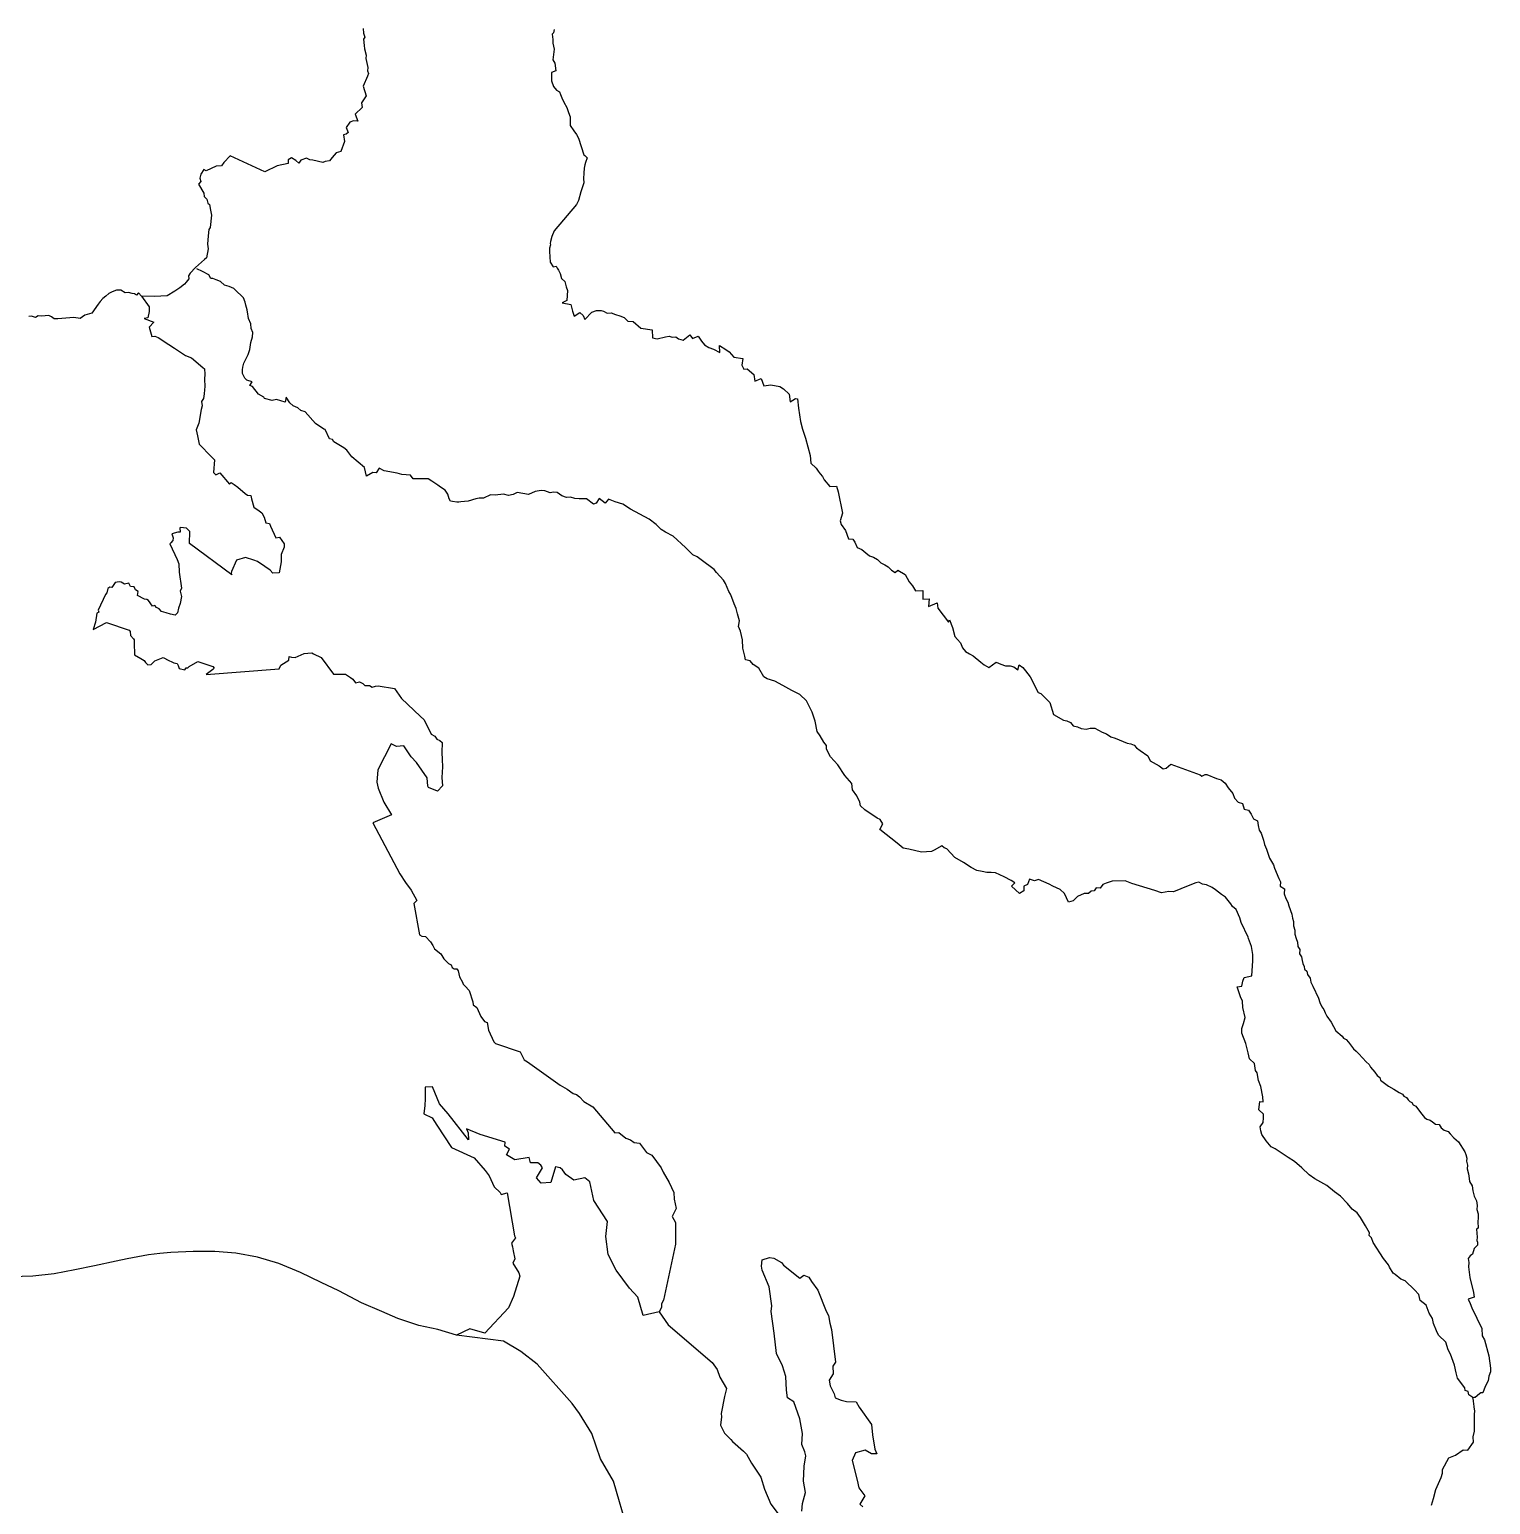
# Model space of a CAD drawing. Header units: inches. Extents: x 11269096 to 11303252, y 3653903 to 3686752.
# Drawn here: x 11273396 to 11274354, y 3677823 to 3678789 of the extents above; entities that cross this region are included whole.
import ezdxf

# ---------------------------------------------------------------- set-up
doc = ezdxf.new("R2010")
doc.units = ezdxf.units.IN
doc.header["$MEASUREMENT"] = 0
doc.layers.add('Trail', color=202, linetype='Continuous')

msp = doc.modelspace()

# ---------------------------------------------------------------- linework, layer by layer
at = {"layer": 'Trail'}
for points in [[(11273615.05, 3678789.94), (11273615.3, 3678787), (11273616.05, 3678784.41), (11273615.32, 3678782.98), (11273615.66, 3678778.97), (11273615.85, 3678776.79), (11273617.05, 3678772.53), (11273616.78, 3678770.42), (11273618.03, 3678764.47), (11273617.96, 3678762.29), (11273618.59, 3678760.61), (11273617.95, 3678758.9), (11273614.93, 3678752.19), (11273616.9, 3678745.95), (11273613.88, 3678741.43), (11273614.32, 3678738.2), (11273609.87, 3678734.02), (11273611.62, 3678729.41), (11273608.79, 3678729.64), (11273606.27, 3678728.62), (11273603.99, 3678725.22), (11273605.17, 3678721.89), (11273603.99, 3678720.87), (11273602.05, 3678720.29), (11273602.72, 3678716.02), (11273600.3, 3678709.42), (11273597.45, 3678708.49), (11273594.71, 3678705.44), (11273593.06, 3678703.42), (11273590.15, 3678702.85), (11273588.66, 3678702.26), (11273582.05, 3678703.78), (11273580.2, 3678704), (11273577.98, 3678705.16), (11273574.12, 3678703.76), (11273572.88, 3678701.87), (11273570.84, 3678703.55), (11273568.07, 3678705.3), (11273565.93, 3678703.93), (11273565.81, 3678701.62), (11273558.59, 3678700), (11273550.56, 3678696.18), (11273527.85, 3678706.66), (11273523.66, 3678702.29), (11273522.32, 3678700.07), (11273518.72, 3678699.82), (11273512.23, 3678696.84), (11273510.68, 3678697.71), (11273508.63, 3678694.52), (11273508.03, 3678692.02), (11273508.77, 3678689.73), (11273507.09, 3678687.97), (11273510.6, 3678682.14), (11273510.86, 3678680.02), (11273512.62, 3678678.14), (11273513.25, 3678675.6), (11273514.3, 3678674.76), (11273515.07, 3678671.12), (11273515.61, 3678667.81), (11273514.7, 3678659.59), (11273513.83, 3678658.47), (11273513.48, 3678654.31), (11273512.99, 3678648.84), (11273513.43, 3678645.68), (11273512.37, 3678639.75), (11273511.1, 3678638.65), (11273505.22, 3678633.44), (11273501.69, 3678629.69), (11273500.7, 3678628.08), (11273500.76, 3678626.11), (11273499.16, 3678623.94), (11273498.06, 3678622.56), (11273494.89, 3678620.23), (11273491.67, 3678617.91), (11273486.66, 3678614.87), (11273478.42, 3678614.57), (11273469.88, 3678614.63)], [(11273740.15, 3678789.4), (11273739.62, 3678787.21), (11273738.81, 3678786.27), (11273739.24, 3678782.81), (11273739.39, 3678780.34), (11273740.08, 3678776.43), (11273739.32, 3678769.62), (11273740.57, 3678767.41), (11273741.27, 3678762.33), (11273738.49, 3678761.27), (11273738.49, 3678755.76), (11273739.75, 3678751.95), (11273741.63, 3678749.61), (11273743.65, 3678748.66), (11273744.39, 3678746.71), (11273745.16, 3678744.53), (11273746.49, 3678741.7), (11273748.43, 3678738.37), (11273749.58, 3678735.03), (11273750.69, 3678732.2), (11273750.68, 3678726.4), (11273752.95, 3678722.95), (11273754.78, 3678720.61), (11273756.06, 3678718.23), (11273759.6, 3678707.37), (11273760.17, 3678706.86), (11273761.87, 3678705.33), (11273760.64, 3678702.29), (11273760.21, 3678700.71), (11273759.72, 3678698.63), (11273759.51, 3678695.35), (11273759.35, 3678691.77), (11273759.55, 3678688.93), (11273757.71, 3678683.15), (11273756.14, 3678677.47), (11273754.79, 3678674.85), (11273740.18, 3678657.39), (11273738.7, 3678653.81), (11273737.8, 3678650.44), (11273737.45, 3678649.24), (11273737.8, 3678648.29), (11273737.11, 3678646.04), (11273737.05, 3678643.92), (11273737.53, 3678636.95), (11273739.49, 3678633.99), (11273741.37, 3678634.3), (11273742.15, 3678633.11), (11273743.04, 3678631.62), (11273744.11, 3678629.64), (11273745.03, 3678626.34), (11273747.21, 3678624.36), (11273748.07, 3678620.89), (11273748.97, 3678618.33), (11273748.44, 3678611.88), (11273745.51, 3678610.3), (11273751.15, 3678609.32), (11273752.26, 3678604.97), (11273753.2, 3678601.53), (11273757.04, 3678603.95), (11273759.27, 3678602.02), (11273760.26, 3678599.36), (11273764.77, 3678604.25), (11273767.89, 3678605.31), (11273770.95, 3678605.19), (11273772.41, 3678604.83), (11273774.95, 3678603.59), (11273777.54, 3678603.73), (11273780.33, 3678602.57), (11273783.16, 3678601.72), (11273785.99, 3678600.73), (11273788.52, 3678598.31), (11273792.01, 3678598.09), (11273796.94, 3678593.65), (11273804.37, 3678592.6), (11273804.56, 3678587.42), (11273807.58, 3678586.75), (11273813.11, 3678588.11), (11273815.57, 3678588.42), (11273817.46, 3678587.86), (11273819.84, 3678587.97), (11273821.59, 3678586.68), (11273824.78, 3678585.91), (11273829.02, 3678589.4), (11273830.83, 3678586.93), (11273834.44, 3678588.55), (11273836.63, 3678585.23), (11273838.55, 3678582.8), (11273841.55, 3678581.09), (11273844.53, 3678579.86), (11273848.73, 3678577.88), (11273848.49, 3678582.27), (11273852.63, 3678579.64), (11273854.73, 3678578.15), (11273857.9, 3678574.72), (11273863.66, 3678573.88), (11273863.12, 3678569.39), (11273864.41, 3678566.93), (11273866.65, 3678567.09), (11273870.91, 3678563.44), (11273871.72, 3678558.92), (11273875.71, 3678560.72), (11273877.54, 3678555.9), (11273882.09, 3678556.69), (11273888.09, 3678555.49), (11273890.45, 3678553.94), (11273894.07, 3678550.52), (11273894.79, 3678545.47), (11273898.2, 3678547.69), (11273899.47, 3678547.34), (11273900.32, 3678541.34), (11273901.45, 3678532.52), (11273902.85, 3678527.46), (11273904.72, 3678521.61), (11273907.81, 3678510.28), (11273908.38, 3678505.28), (11273911.76, 3678502.09), (11273913.03, 3678500.04), (11273914.37, 3678498.32), (11273915.97, 3678496.44), (11273916.95, 3678494.3), (11273920.83, 3678490.03), (11273925.22, 3678490.3), (11273926.31, 3678486.4), (11273928.99, 3678472.53), (11273927.63, 3678467.58), (11273928.22, 3678465.07), (11273931.12, 3678461.09), (11273932.94, 3678455.71), (11273935.9, 3678455.55), (11273937.09, 3678453.5), (11273938.76, 3678450.07), (11273941.71, 3678448.62), (11273944.3, 3678446.61), (11273946.71, 3678444.63), (11273949.35, 3678443.59), (11273951.97, 3678442.09), (11273954.22, 3678439.93), (11273956.78, 3678438.72), (11273958.95, 3678437.47), (11273961.22, 3678435.17), (11273963.57, 3678433.65), (11273965.23, 3678435.14), (11273970.16, 3678432.32), (11273972.81, 3678427.47), (11273974.94, 3678424.91), (11273976.78, 3678421.72), (11273981.72, 3678421.82), (11273981.62, 3678416.12), (11273985.93, 3678416.5), (11273985.36, 3678411.29), (11273991.03, 3678413.76), (11273991.6, 3678410.31), (11273998.47, 3678401.16), (11273999.07, 3678402.58), (11274001.17, 3678397.59), (11274002.67, 3678391.83), (11274004.37, 3678389.65), (11274006.47, 3678387.5), (11274007.69, 3678384.4), (11274009.75, 3678381.91), (11274012.2, 3678380.41), (11274014.7, 3678379.12), (11274019.58, 3678375), (11274021.78, 3678373.19), (11274025.03, 3678371.47), (11274029.81, 3678374.81), (11274032.72, 3678373.64), (11274035.93, 3678372.53), (11274039.01, 3678372.5), (11274041.29, 3678371.79), (11274044.02, 3678369.91), (11274044.84, 3678373.19), (11274047.14, 3678371.46), (11274048.85, 3678369.14), (11274050.42, 3678367.31), (11274052.01, 3678365.2), (11274057.2, 3678355.1), (11274058.99, 3678354.35), (11274062.78, 3678350.57), (11274064.99, 3678348.56), (11274067.28, 3678340.69), (11274073.84, 3678336.82), (11274076.12, 3678336.44), (11274078.37, 3678335.37), (11274080.27, 3678333.29), (11274083.01, 3678332.58), (11274085.39, 3678331.51), (11274088.66, 3678331.12), (11274091.38, 3678331.76), (11274094.28, 3678331.77), (11274096.79, 3678330.33), (11274099.26, 3678329.14), (11274102.11, 3678328), (11274104.86, 3678326.03), (11274107.72, 3678325.04), (11274115.53, 3678321.91), (11274118.05, 3678321.51), (11274120.11, 3678320.5), (11274121.72, 3678318.77), (11274124.08, 3678317.1), (11274129.02, 3678313.47), (11274130.69, 3678310.35), (11274136.61, 3678307.05), (11274139.1, 3678305.09), (11274141.18, 3678305.47), (11274144.06, 3678307.98), (11274163.3, 3678301.09), (11274164.4, 3678300.19), (11274166.56, 3678301.4), (11274167.82, 3678301.34), (11274174.15, 3678298.73), (11274177.19, 3678297.72), (11274179.81, 3678295.65), (11274181.65, 3678292.57), (11274184.71, 3678288.88), (11274185.98, 3678285.9), (11274188.34, 3678283.28), (11274191.16, 3678282.36), (11274192.2, 3678278.55), (11274195.15, 3678277.97), (11274196.82, 3678275.37), (11274198.3, 3678272.26), (11274200.86, 3678270.88), (11274201.29, 3678267.88), (11274202, 3678264.84), (11274203.41, 3678262.95), (11274204.95, 3678258.2), (11274205.48, 3678255.49), (11274206.81, 3678252.48), (11274208.87, 3678246.55), (11274211.47, 3678242.03), (11274212.06, 3678239.88), (11274214.84, 3678233.15), (11274215.94, 3678230.9), (11274215.84, 3678228.21), (11274218.67, 3678226.33), (11274218.5, 3678223.21), (11274219.51, 3678220.16), (11274220.84, 3678217.64), (11274221.36, 3678215.33), (11274223.37, 3678209.72), (11274223.89, 3678207.14), (11274224.54, 3678204.91), (11274224.49, 3678202.25), (11274225.43, 3678199.31), (11274225.37, 3678196.71), (11274226.38, 3678193.77), (11274227.04, 3678191.4), (11274227.28, 3678188.56), (11274228.69, 3678186.67), (11274228.48, 3678183.82), (11274229.84, 3678181.86), (11274230.27, 3678179.38), (11274230.6, 3678177.48), (11274231.44, 3678175.5), (11274231.76, 3678173.7), (11274233.28, 3678172.5), (11274233.67, 3678170.26), (11274235.45, 3678167.87), (11274235.8, 3678165.17), (11274237.29, 3678162.65), (11274240.93, 3678154.87), (11274241.88, 3678151.99), (11274243.03, 3678149.19), (11274244.33, 3678147.31), (11274245.19, 3678145.15), (11274246.44, 3678142.92), (11274249.13, 3678138.99), (11274252.19, 3678133.4), (11274256.5, 3678129.95), (11274257.18, 3678128.6), (11274259.1, 3678127.68), (11274260.66, 3678125.87), (11274263.89, 3678121.63), (11274265.66, 3678119.99), (11274267.39, 3678118.25), (11274269.75, 3678115.61), (11274272.06, 3678113.01), (11274273.99, 3678111.32), (11274274.97, 3678109.55), (11274277.7, 3678106.36), (11274279.25, 3678104.21), (11274281.04, 3678102.89), (11274281.6, 3678101.05), (11274286.7, 3678097.04), (11274290.3, 3678095.14), (11274293.66, 3678093.01), (11274295.99, 3678091.88), (11274296.85, 3678090.56), (11274298.59, 3678089.81), (11274299.57, 3678088.23), (11274300.65, 3678087), (11274301.98, 3678086.4), (11274302.97, 3678084.94), (11274304.71, 3678084.03), (11274307.67, 3678079.96), (11274310.27, 3678076.59), (11274311.96, 3678075.42), (11274314.07, 3678074.89), (11274315.49, 3678073.75), (11274317.46, 3678072.34), (11274320.06, 3678071.99), (11274321.34, 3678069.78), (11274323.29, 3678068.38), (11274325.88, 3678067.39), (11274327.24, 3678065.85), (11274329.61, 3678063.33), (11274332.54, 3678060.57), (11274336.8, 3678054.14), (11274337.44, 3678052.34), (11274338.13, 3678049.91), (11274337.96, 3678047.95), (11274338.55, 3678045.38), (11274338.33, 3678043.02), (11274339.19, 3678039.77), (11274339.7, 3678036.66), (11274339.86, 3678034.7), (11274341.49, 3678031.93), (11274342.12, 3678028.52), (11274342.99, 3678025.09), (11274344.35, 3678021.97), (11274344.86, 3678018.86), (11274344.74, 3678016.31), (11274345.44, 3678013.51), (11274345.56, 3678010.58), (11274345.22, 3678008.38), (11274345.59, 3678004.12), (11274344.48, 3678003.38), (11274344.91, 3677998.23), (11274344.7, 3677996.02), (11274345.08, 3677994.85), (11274345, 3677992.88), (11274342.81, 3677990.8), (11274341.7, 3677987.02), (11274340.37, 3677985.97), (11274338.93, 3677984.14), (11274339.31, 3677981.57), (11274339.24, 3677978.66), (11274340.09, 3677971.68), (11274342.45, 3677961.99), (11274342.81, 3677958.8), (11274338.87, 3677957.64), (11274340.23, 3677954.72), (11274341.44, 3677951.81), (11274347.9, 3677938.36), (11274348.06, 3677933.48), (11274349.56, 3677930.88), (11274352.53, 3677920.41), (11274353.59, 3677912.33), (11274353.54, 3677909.97), (11274352.54, 3677907.03), (11274352.1, 3677904.1), (11274350.17, 3677900.32), (11274348.65, 3677896.31), (11274347.2, 3677896.12), (11274346.3, 3677895.66), (11274343.54, 3677893.21), (11274342.81, 3677893.09), (11274342.09, 3677892.97)], [(11274342.97, 3677886.89), (11274342.67, 3677889.37), (11274342.52, 3677890.29), (11274342.37, 3677891.22), (11274342.07, 3677893.07), (11274339.47, 3677894.96), (11274338.85, 3677897.1), (11274336.94, 3677897.83), (11274336.82, 3677899.56), (11274331.92, 3677905.72), (11274331.14, 3677909.41), (11274330.1, 3677914.26), (11274327.33, 3677921.63), (11274325.79, 3677924.47), (11274324.23, 3677929.39), (11274319.47, 3677934.01), (11274318.26, 3677936.87), (11274316.27, 3677941.64), (11274315.64, 3677944.84), (11274313.44, 3677948.31), (11274311.36, 3677953.65), (11274307.53, 3677956.72), (11274306.68, 3677960.68), (11274303.76, 3677963.6), (11274297.65, 3677969.57), (11274294.88, 3677970.75), (11274291.11, 3677973.72), (11274289.9, 3677974.59), (11274287.4, 3677978.59), (11274286.69, 3677980.12), (11274283.53, 3677984.21), (11274276.61, 3677994.68), (11274275.58, 3677997.75), (11274274.01, 3677999.38), (11274274.34, 3678001.11), (11274271.74, 3678005.69), (11274268.49, 3678011.12), (11274266.16, 3678014.23), (11274262.98, 3678016.56), (11274259.89, 3678020.16), (11274255.33, 3678025), (11274251.37, 3678027.96), (11274246.38, 3678032.11), (11274238.54, 3678036.42), (11274234.84, 3678038.95), (11274229.88, 3678043.66), (11274225.15, 3678047.8), (11274221.1, 3678050.29), (11274217.68, 3678052.51), (11274212.5, 3678056.06), (11274209.95, 3678057.48), (11274206.7, 3678061.38), (11274203.75, 3678065.44), (11274203.2, 3678067.92), (11274202.7, 3678070.38), (11274204.58, 3678073.26), (11274204.96, 3678076.42), (11274204.85, 3678078.76), (11274201.89, 3678081.7), (11274202.51, 3678087.01), (11274204.7, 3678086.97), (11274204.36, 3678090.21), (11274203.02, 3678096.82), (11274201.54, 3678100.88), (11274200.78, 3678105.87), (11274199.72, 3678107.45), (11274198.91, 3678111.93), (11274195.77, 3678114.97), (11274194.91, 3678118.86), (11274193.32, 3678125.05), (11274190.69, 3678131.92), (11274190.65, 3678134.92), (11274191.82, 3678138.23), (11274192.85, 3678142.15), (11274191.39, 3678148.65), (11274191.1, 3678152.89), (11274189.76, 3678155.59), (11274187.56, 3678162.23), (11274190.67, 3678162.66), (11274191.24, 3678166.02), (11274192.26, 3678168.35), (11274197.14, 3678169.39), (11274197.87, 3678179.18), (11274197.98, 3678183.36), (11274197.04, 3678188.65), (11274195.13, 3678193.86), (11274194.88, 3678194.66), (11274190.2, 3678204.4), (11274189.34, 3678207.38), (11274186.93, 3678212.97), (11274184.67, 3678214.83), (11274183.45, 3678216.49), (11274179.98, 3678220.91), (11274177.38, 3678222.74), (11274173.51, 3678225.67), (11274171.16, 3678227.24), (11274167.59, 3678228.98), (11274164.82, 3678229.51), (11274162.42, 3678230.78), (11274160.52, 3678230.32), (11274155.48, 3678228.29), (11274145.91, 3678224.34), (11274142.82, 3678224.76), (11274137.98, 3678223.76), (11274133.73, 3678225.37), (11274118.59, 3678230.01), (11274114.16, 3678231.68), (11274105.64, 3678231.52), (11274101.75, 3678230.1), (11274099.54, 3678229.31), (11274097.91, 3678226.8), (11274095.3, 3678227.02), (11274094.04, 3678225.09), (11274091.9, 3678224.81), (11274090.24, 3678223.28), (11274087.44, 3678223.41), (11274083.01, 3678221.35), (11274080.09, 3678218.57), (11274077.15, 3678217.61), (11274074.44, 3678223.4), (11274071.67, 3678225.96), (11274066.92, 3678228.19), (11274064.52, 3678229.48), (11274057.56, 3678232.52), (11274054.77, 3678231.69), (11274051.57, 3678232.67), (11274050.33, 3678229.23), (11274047.75, 3678228.1), (11274047.88, 3678225.01), (11274044.92, 3678223.26), (11274039.81, 3678228.19), (11274041.88, 3678230.23), (11274039.54, 3678231.81), (11274034.91, 3678234.3), (11274029.29, 3678236.82), (11274026.46, 3678237.19), (11274023.53, 3678237.05), (11274020.62, 3678237.78), (11274017.04, 3678238.45), (11274013.4, 3678240.49), (11274008.28, 3678243.74), (11274002.74, 3678246.95), (11273997.39, 3678252.59), (11273995.69, 3678253.28), (11273994.14, 3678254.55), (11273989.09, 3678251.73), (11273987.28, 3678250.84), (11273980.85, 3678250.49), (11273972.46, 3678252.41), (11273968.89, 3678252.99), (11273964.77, 3678256.3), (11273953.59, 3678265.22), (11273955.53, 3678269.08), (11273953.78, 3678271.73), (11273951.73, 3678272.75), (11273943.78, 3678278.26), (11273940.81, 3678280.79), (11273940.42, 3678283.15), (11273938.55, 3678287.43), (11273935.55, 3678291.37), (11273935.12, 3678295.32), (11273930.61, 3678300.67), (11273925.91, 3678307.54), (11273921.1, 3678312.78), (11273918.68, 3678317.99), (11273918.54, 3678320.23), (11273916.9, 3678322.44), (11273914.37, 3678326.71), (11273912.55, 3678329.44), (11273911.06, 3678336.15), (11273909.2, 3678342.11), (11273905.42, 3678349.54), (11273901.18, 3678353.78), (11273895.91, 3678356.44), (11273890.07, 3678359.69), (11273884.75, 3678362.5), (11273879.73, 3678363.94), (11273877.46, 3678365.29), (11273874.15, 3678371.03), (11273870.61, 3678373.41), (11273868.6, 3678375.88), (11273865.5, 3678376.37), (11273865.02, 3678378.73), (11273863.81, 3678384.01), (11273863.5, 3678389.59), (11273862.29, 3678395.15), (11273860.83, 3678398.31), (11273861.49, 3678402.05), (11273860.27, 3678406.49), (11273859.32, 3678409.96), (11273858.13, 3678413.02), (11273856.61, 3678417.25), (11273855.73, 3678419.55), (11273854.64, 3678421.31), (11273852.31, 3678426.45), (11273851.11, 3678428.64), (11273846.54, 3678433.6), (11273844.88, 3678435.55), (11273836.41, 3678441.93), (11273833.79, 3678443.95), (11273830.93, 3678445.2), (11273826.13, 3678449.96), (11273818.18, 3678457.46), (11273813.21, 3678460), (11273810.27, 3678461.78), (11273806.96, 3678465.15), (11273802.33, 3678468.6), (11273790.26, 3678475.19), (11273785.09, 3678478.36), (11273780.19, 3678479.85), (11273775.66, 3678481.79), (11273773.56, 3678479.04), (11273769.57, 3678482.03), (11273767.67, 3678479.09), (11273765.94, 3678478.48), (11273761.29, 3678481.82), (11273756.55, 3678481.83), (11273753.61, 3678482.23), (11273750.95, 3678482.92), (11273748.24, 3678482.71), (11273745.18, 3678483.85), (11273742.18, 3678486.12), (11273739.67, 3678486.25), (11273737.6, 3678485.77), (11273734.04, 3678487.21), (11273731.73, 3678487.38), (11273727.7, 3678486.81), (11273723.25, 3678484.77), (11273715.88, 3678486.1), (11273713.4, 3678484.8), (11273710.18, 3678484.19), (11273707, 3678484.89), (11273701.48, 3678484.34), (11273698.39, 3678484.5), (11273693.85, 3678482.42), (11273691.09, 3678482.38), (11273688.95, 3678481.83), (11273683.93, 3678480.43), (11273679.12, 3678479.94), (11273677.62, 3678479.8), (11273676.4, 3678479.69), (11273673.59, 3678480.2), (11273672.2, 3678480.45), (11273671.39, 3678481.96), (11273670.46, 3678485.02), (11273668.75, 3678487.59), (11273665.7, 3678489.66), (11273663.94, 3678490.78), (11273659.97, 3678493.54), (11273657.61, 3678495), (11273657.28, 3678495), (11273647.86, 3678495.03), (11273646.06, 3678497.51), (11273640.3, 3678497.85), (11273637.36, 3678498.71), (11273628.9, 3678500.25), (11273625.44, 3678502.05), (11273623.46, 3678498.87), (11273621.3, 3678499.27), (11273617.13, 3678496.81), (11273615.81, 3678502.47), (11273607.63, 3678509.42), (11273604.28, 3678513.71), (11273602.37, 3678515.38), (11273595.72, 3678519.25), (11273594.9, 3678520.89), (11273592.87, 3678521.2), (11273590.11, 3678527.34), (11273589.31, 3678527.62), (11273583.83, 3678531.25), (11273576.93, 3678538.82), (11273574.21, 3678539.85), (11273572.13, 3678541.57), (11273569.09, 3678542.85), (11273566.92, 3678544.72), (11273564.58, 3678548.5), (11273563.96, 3678545.16), (11273558.26, 3678547.08), (11273555.51, 3678546.32), (11273550.47, 3678547.65), (11273550, 3678548.55), (11273546.38, 3678550.59), (11273542.56, 3678555.45), (11273540.88, 3678556.16), (11273542.29, 3678558.52), (11273538.9, 3678559.56), (11273537.56, 3678561.04), (11273535.98, 3678563.99), (11273535.93, 3678566.47), (11273536.18, 3678568.21), (11273536.83, 3678570.89), (11273539.71, 3678576.56), (11273540.78, 3678579.64), (11273541.46, 3678584.27), (11273542.43, 3678588.14), (11273542.83, 3678590.86), (11273541.62, 3678593.49), (11273541.35, 3678596.51), (11273540.01, 3678599.97), (11273539.74, 3678601.66), (11273539.56, 3678602.83), (11273539.12, 3678605.66), (11273538.26, 3678608.72), (11273537.7, 3678610.68), (11273536.72, 3678613.51), (11273534.92, 3678615.44), (11273532.63, 3678617.25), (11273530.21, 3678619.64), (11273527.16, 3678620.96), (11273524.13, 3678621.92), (11273521.65, 3678624.38), (11273518.77, 3678625.4), (11273516.54, 3678626.16), (11273515.14, 3678626.23), (11273514, 3678628.77), (11273509.76, 3678630.86), (11273506.09, 3678632.66)], [(11273469.88, 3678614.63), (11273467.88, 3678616.82), (11273466.55, 3678615.45), (11273465.14, 3678616.18), (11273463.6, 3678616.46), (11273461.36, 3678617.12), (11273459.14, 3678616.91), (11273456.36, 3678618.68), (11273453.51, 3678618.6), (11273450.58, 3678617.52), (11273448.5, 3678616.44), (11273446.54, 3678614.68), (11273444.44, 3678613.06), (11273442.75, 3678611.2), (11273441.49, 3678609.38), (11273437.24, 3678603.46), (11273432.59, 3678602.25), (11273429.54, 3678600.08), (11273425.59, 3678600.8), (11273414.9, 3678599.86), (11273412.69, 3678599.84), (11273410.83, 3678601.12), (11273409.02, 3678602), (11273404.2, 3678601.55), (11273402.09, 3678601.78), (11273400.39, 3678600.61), (11273397.76, 3678601.5), (11273396.1, 3678601.47)], [(11273469.88, 3678614.63), (11273474.82, 3678607.76), (11273474.82, 3678604.62), (11273473.9, 3678600.55), (11273471.5, 3678600.01), (11273477.88, 3678597.63), (11273474.91, 3678594.31), (11273476.69, 3678588.19), (11273478.5, 3678588.51), (11273480.66, 3678587.61), (11273487.68, 3678582.92), (11273491.47, 3678580.6), (11273498.7, 3678575.76), (11273502.58, 3678574.24), (11273510.07, 3678567.96), (11273511, 3678567.16), (11273511.23, 3678563.58), (11273511.13, 3678560.36), (11273511.27, 3678555.41), (11273511.15, 3678553.39), (11273510.82, 3678550.62), (11273510.41, 3678547.63), (11273509.05, 3678545.63), (11273509.62, 3678542.91), (11273508.8, 3678540.53), (11273507.45, 3678531.59), (11273505.54, 3678527.03), (11273506.52, 3678523.08), (11273507.61, 3678517.63), (11273515.61, 3678509.33), (11273517.53, 3678507.44), (11273516.89, 3678499.13), (11273518.55, 3678497.71), (11273521.04, 3678498.88), (11273527.49, 3678491.5), (11273528.65, 3678492.63), (11273530.46, 3678491.38), (11273532.91, 3678489.46), (11273537.69, 3678485.43), (11273539.29, 3678484.35), (11273541.48, 3678484.2), (11273541.98, 3678481.85), (11273543.35, 3678476.5), (11273546.88, 3678474.01), (11273548.56, 3678472.72), (11273550.16, 3678469.96), (11273551.37, 3678466.14), (11273553.59, 3678465.8), (11273554.25, 3678464.09), (11273557.84, 3678456.44), (11273560.14, 3678456.77), (11273561.78, 3678454.68), (11273563.29, 3678452.41), (11273563.17, 3678450.26), (11273561.41, 3678445.47), (11273561.3, 3678440.55), (11273560.04, 3678433.54), (11273555.83, 3678433.24), (11273554, 3678435.22), (11273550.65, 3678437.63), (11273545.87, 3678440.87), (11273543.46, 3678441.7), (11273538.02, 3678443.58), (11273532.08, 3678441.63), (11273528.73, 3678434.23), (11273528.46, 3678433.08), (11273528.99, 3678432.08), (11273501.23, 3678452.65), (11273501.37, 3678460.43), (11273499.35, 3678462.59), (11273495.47, 3678463.22), (11273494.93, 3678462.98), (11273495.05, 3678460.08), (11273493.65, 3678460.05), (11273489.74, 3678458.88), (11273490.55, 3678456.28), (11273490.25, 3678454.62), (11273489.05, 3678453.09), (11273488.31, 3678452.5), (11273493.19, 3678442.2), (11273494.24, 3678439.36), (11273494.54, 3678433.82), (11273495.91, 3678423.47), (11273495.04, 3678421.32), (11273496.11, 3678417.92), (11273495.15, 3678413.4), (11273494.14, 3678410.34), (11273493.34, 3678407.12), (11273491.87, 3678405.8), (11273488.8, 3678406.39), (11273485.88, 3678407.32), (11273482.92, 3678408.14), (11273481.42, 3678409.79), (11273479.57, 3678410.64), (11273478.63, 3678411.96), (11273477.11, 3678411.64), (11273474.44, 3678415.28), (11273473.41, 3678415.97), (11273471.67, 3678416.27), (11273467.24, 3678418.5), (11273467.72, 3678421.21), (11273465.87, 3678422.28), (11273465.08, 3678424.21), (11273462.68, 3678424.49), (11273461.61, 3678426.7), (11273458.62, 3678425.92), (11273456.59, 3678427.39), (11273455.16, 3678427.57), (11273452.63, 3678427.05), (11273450.3, 3678423.88), (11273449.05, 3678424), (11273447.85, 3678423.2), (11273447.14, 3678420.33), (11273446.19, 3678419.28), (11273441.51, 3678409.07), (11273441.84, 3678407.57), (11273440.45, 3678407.08), (11273439.75, 3678401.14), (11273438.05, 3678396.24), (11273446.84, 3678400.82), (11273461.74, 3678395.88), (11273462.49, 3678394.94), (11273462.7, 3678392.42), (11273464.57, 3678390.22), (11273464.99, 3678389.6), (11273465.02, 3678387.49), (11273465.13, 3678379.68), (11273469.44, 3678377.21), (11273471.55, 3678376), (11273472.4, 3678374.63), (11273473.95, 3678373.15), (11273476.17, 3678373.32), (11273478.62, 3678375.83), (11273484, 3678378.04), (11273487.66, 3678376.07), (11273489.69, 3678375.12), (11273491.05, 3678374.43), (11273493.11, 3678374.1), (11273493.87, 3678372.66), (11273494.53, 3678370.86), (11273498.18, 3678369.81), (11273498.99, 3678371.26), (11273500.16, 3678371.3), (11273500.99, 3678372.04), (11273506.61, 3678375.34), (11273516.54, 3678371.96), (11273517.5, 3678371.04), (11273516.47, 3678370.03), (11273512.22, 3678366.86), (11273560.06, 3678370.47), (11273560.99, 3678373.02), (11273566.34, 3678376.27), (11273566.58, 3678378.59), (11273568.06, 3678378.27), (11273570.45, 3678378.02), (11273576.46, 3678380.5), (11273578.78, 3678380.71), (11273581.51, 3678381.04), (11273582.56, 3678380.47), (11273587.54, 3678377.88), (11273595.54, 3678366.98), (11273603.48, 3678367), (11273606.68, 3678364.96), (11273608.33, 3678363.79), (11273610.05, 3678361.46), (11273612.54, 3678361.97), (11273614.77, 3678361), (11273616.19, 3678359.55), (11273619.11, 3678359.6), (11273620.94, 3678358.63), (11273623.16, 3678359.18), (11273624.76, 3678359.5), (11273635.61, 3678357.71), (11273640.09, 3678351.13), (11273652.27, 3678339.46), (11273654.92, 3678337.13), (11273659.63, 3678327.63), (11273661.89, 3678326.47), (11273663.36, 3678324.48), (11273665.2, 3678323.63), (11273666.75, 3678322.37), (11273666.64, 3678315.67), (11273666.69, 3678311.08), (11273667.06, 3678306.3), (11273666.49, 3678299.35), (11273667.03, 3678293.95), (11273663.74, 3678290.48), (11273657.89, 3678292.83), (11273657.39, 3678293.74), (11273657.06, 3678299.05), (11273649.88, 3678309.1), (11273646.48, 3678312.9), (11273641.63, 3678320.19), (11273636.79, 3678319.64), (11273633.48, 3678321.48), (11273624.72, 3678304.39), (11273624.03, 3678296.34), (11273624.88, 3678292.42), (11273628.49, 3678283.17), (11273633.69, 3678274.87), (11273621.31, 3678269.59), (11273639.08, 3678236.3), (11273642.85, 3678230.51), (11273646.55, 3678225.49), (11273650.24, 3678218.79), (11273648.3, 3678216.79), (11273651.85, 3678196.32), (11273653.39, 3678195.35), (11273655.77, 3678195.24), (11273659.15, 3678191.75), (11273660.63, 3678189.38), (11273661.86, 3678187.06), (11273665.96, 3678183.75), (11273667.96, 3678180.49), (11273670.84, 3678177.4), (11273672.78, 3678176.55), (11273673.29, 3678174.84), (11273674.68, 3678173.96), (11273676.49, 3678174.03), (11273677.18, 3678172.58), (11273678.05, 3678168.65), (11273680.03, 3678165.3), (11273680.58, 3678163.97), (11273681.94, 3678162.59), (11273684.54, 3678159.91), (11273686.88, 3678152.46), (11273687.13, 3678150.38), (11273689.44, 3678148.6), (11273692.07, 3678142.84), (11273694.52, 3678139.51), (11273696.35, 3678138.86), (11273697.21, 3678133.71), (11273700.7, 3678126.28), (11273701.75, 3678125.15), (11273717.99, 3678119.64), (11273720.61, 3678114.43), (11273722.6, 3678113.1), (11273744.06, 3678097.76), (11273748.59, 3678095.1), (11273752.52, 3678092.22), (11273754.83, 3678091.56), (11273756.77, 3678090.1), (11273759.67, 3678087.19), (11273765.48, 3678083.52), (11273779.9, 3678066.63), (11273782.47, 3678066.78), (11273787.08, 3678063.08), (11273790.28, 3678061.91), (11273792.49, 3678060.2), (11273796.13, 3678059.87), (11273800.62, 3678053.65), (11273804.11, 3678051.98), (11273810.32, 3678043.64), (11273811.62, 3678040.69), (11273815.56, 3678033.95), (11273818.66, 3678027.46), (11273818.77, 3678023.06), (11273820.03, 3678017.06), (11273817.38, 3678011.72), (11273819.62, 3678007.71), (11273819.58, 3677998.36), (11273819.65, 3677993.56), (11273811.75, 3677956.98), (11273810.54, 3677954.55), (11273810.58, 3677952.08), (11273809.03, 3677949.18)], [(11273809.03, 3677949.18), (11273798.55, 3677946.96), (11273794.9, 3677958.92), (11273789.57, 3677964.75), (11273780.86, 3677976.49), (11273775.58, 3677986.92), (11273774.06, 3677998.61), (11273775.13, 3678008.53), (11273766.21, 3678022.12), (11273763.59, 3678034.46), (11273760.29, 3678037.08), (11273752.95, 3678035.58), (11273747.83, 3678039.26), (11273745.73, 3678042.27), (11273744.09, 3678043.62), (11273740.97, 3678044.25), (11273737.88, 3678034.07), (11273731.62, 3678033.65), (11273728.49, 3678037.02), (11273732.58, 3678043.65), (11273731.32, 3678045.35), (11273729.46, 3678046.92), (11273724.71, 3678046.88), (11273723.71, 3678050.31), (11273714.34, 3678048.83), (11273708.88, 3678052.07), (11273710.96, 3678055.85), (11273707.95, 3678057.85), (11273708.09, 3678060.44), (11273691.65, 3678065.51), (11273682.67, 3678069.09), (11273683.84, 3678066.47), (11273684.12, 3678061.94), (11273670.79, 3678079.07), (11273665.02, 3678085.46), (11273660.35, 3678096.63), (11273655.57, 3678096.37), (11273655.73, 3678088.72), (11273655.36, 3678084.55), (11273654.79, 3678079.1), (11273660.13, 3678076.49), (11273663.28, 3678071.55), (11273672.87, 3678057.05), (11273687.72, 3678050.07), (11273694.91, 3678041.83), (11273697.66, 3678038.32), (11273700.92, 3678031.16), (11273704.75, 3678027.48), (11273705.48, 3678026.17), (11273709.43, 3678027.16), (11273714.28, 3677999.02), (11273714.79, 3677997.81), (11273712.29, 3677994.29), (11273712.93, 3677991.77), (11273713.24, 3677989.32), (11273714.48, 3677984.1), (11273713.14, 3677981.25), (11273717.1, 3677974.74), (11273717.77, 3677972.7), (11273713.58, 3677959.23), (11273710.3, 3677951.97), (11273694.72, 3677935.32), (11273684.86, 3677938.2), (11273676.13, 3677934.01)], [(11273788.43, 3677806.03), (11273779.06, 3677838.43), (11273770.61, 3677853.07), (11273764.78, 3677869.68), (11273756.69, 3677882.6), (11273751.96, 3677889.29), (11273729.11, 3677915.01), (11273718.3, 3677923.36), (11273706.9, 3677930.06), (11273676.13, 3677934.01), (11273663.91, 3677937.61), (11273651.43, 3677940.36), (11273637.85, 3677944.89), (11273627.21, 3677949.4), (11273614.03, 3677955.25), (11273599.2, 3677963.01), (11273587.55, 3677968.56), (11273574.03, 3677975.12), (11273559.86, 3677980.93), (11273545.83, 3677985.02), (11273531.62, 3677987.67), (11273517.8, 3677988.86), (11273503.73, 3677988.9), (11273489.13, 3677988.07), (11273481.8, 3677987.44), (11273474.44, 3677986.64), (11273460.38, 3677984.09), (11273453.23, 3677982.51), (11273438.98, 3677979.45), (11273426.06, 3677976.7), (11273412.49, 3677974.19), (11273398.52, 3677972.59), (11273384.57, 3677972.15)], [(11273902.31, 3677818.62), (11273902.9, 3677823.61), (11273904.88, 3677830.89), (11273903.45, 3677838.35), (11273903.88, 3677848.07), (11273904.97, 3677854.99), (11273904.37, 3677857.61), (11273902.5, 3677862.44), (11273902.94, 3677869.52), (11273901.16, 3677879.18), (11273897.18, 3677890.22), (11273893.06, 3677893.05), (11273892.45, 3677898.04), (11273891.85, 3677906.95), (11273889.75, 3677913.9), (11273885.9, 3677922.02), (11273884.39, 3677935.22), (11273882.43, 3677949.44), (11273882.74, 3677953.22), (11273881.06, 3677965.65), (11273876.47, 3677976.6), (11273875.99, 3677979.26), (11273876.49, 3677983.41), (11273881.33, 3677984.84), (11273884.14, 3677984.55), (11273889.19, 3677981.51), (11273890.49, 3677979.8), (11273901.13, 3677971.37), (11273903.79, 3677973.29), (11273907, 3677972.01), (11273908.79, 3677969.26), (11273912.9, 3677963.5), (11273918.45, 3677949.66), (11273919.78, 3677946.87), (11273920.76, 3677941.78), (11273921.9, 3677937.76), (11273924.56, 3677916.21), (11273922.75, 3677913.76), (11273922.87, 3677908.6), (11273920.26, 3677904.52), (11273920.89, 3677900.73), (11273923.5, 3677895.47), (11273924.24, 3677892.94), (11273928.22, 3677891.49), (11273931.69, 3677890.59), (11273938.03, 3677890.35), (11273940.08, 3677886.9), (11273948.03, 3677875.45), (11273948.76, 3677868.6), (11273950.14, 3677859.3), (11273951.66, 3677856.29), (11273948.06, 3677856.19), (11273944.01, 3677858.56), (11273937.48, 3677856.87), (11273935.45, 3677851.84), (11273938.63, 3677838.98), (11273939.69, 3677833.88), (11273943.63, 3677828.81), (11273940.41, 3677823.17), (11273942.38, 3677821.48)], [(11273809.03, 3677949.18), (11273814.81, 3677940.7), (11273843.73, 3677916.12), (11273846.88, 3677911.58), (11273848.74, 3677906.53), (11273852.97, 3677899.01), (11273851.81, 3677893.75), (11273849.49, 3677882.69), (11273849.71, 3677880.46), (11273849.06, 3677875.11), (11273851.73, 3677869.88), (11273855.87, 3677865.58), (11273857.1, 3677864.28), (11273864.23, 3677858.09), (11273866.26, 3677856.07), (11273869.52, 3677850.1), (11273875.62, 3677840.86), (11273877.91, 3677833.15), (11273882.11, 3677823.38), (11273888.28, 3677815.28)], [(11274314.88, 3677822.52), (11274316.19, 3677827), (11274317.81, 3677832.93), (11274321.3, 3677840.74), (11274322.09, 3677843.64), (11274322.22, 3677846.03), (11274326.34, 3677853.65), (11274330.6, 3677855.29), (11274335.64, 3677858.9), (11274338.74, 3677858.62), (11274342.38, 3677863.87), (11274342.25, 3677867.49), (11274343.15, 3677871.21), (11274343.21, 3677881.94), (11274343.27, 3677884.41), (11274342.97, 3677886.89)]]:
    msp.add_lwpolyline(points, dxfattribs=at)

doc.saveas('drawing.dxf')
